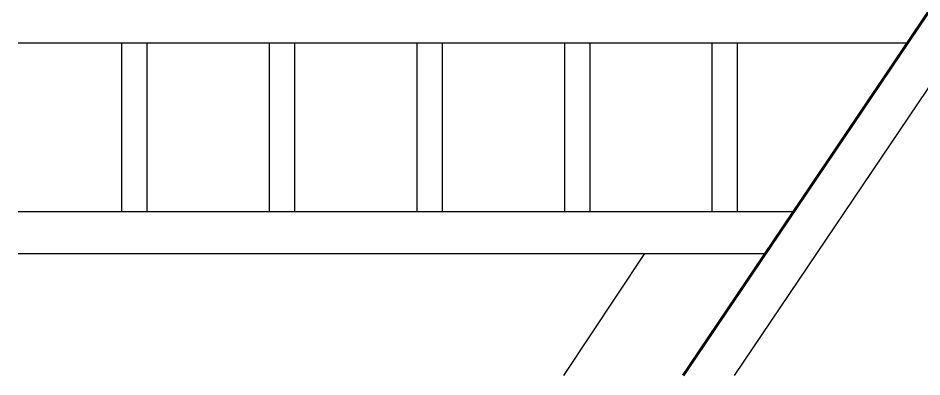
# Model space of a CAD drawing. Header units: millimetres. Extents: x -1966 to 205283, y -140015 to 7000.
# Drawn here: x -307 to 31845, y -73315 to -60558 of the extents above; entities that cross this region are included whole.
import ezdxf

# ---------------------------------------------------------------- set-up
doc = ezdxf.new("R2010")
doc.units = ezdxf.units.MM
doc.header["$LTSCALE"] = 1000
doc.linetypes.add('DOTE', pattern=[2.42, 2, -0.2, 0.02, -0.2])

msp = doc.modelspace()

# ---------------------------------------------------------------- linework, layer by layer
at = {"color": 1, "linetype": 'DOTE', "const_width": 100}
msp.add_lwpolyline([(60882.3, -17676.3), (23351.6, -73265)], dxfattribs=at)
for points in [[(62692.2, -17676.3), (25161.5, -73265)], [(-307.3, -61433), (31340, -61433)], [(3376.4, -61433), (3376.4, -67433)], [(4276.4, -61433), (4276.4, -67433)], [(8626.7, -61433), (8626.7, -67433)], [(9526.7, -61433), (9526.7, -67433)], [(13876.9, -61433), (13876.9, -67433)], [(14776.9, -61433), (14776.9, -67433)], [(19127.1, -61433), (19127.1, -67433)], [(20027.1, -61433), (20027.1, -67433)], [(24377.4, -61433), (24377.4, -67433)], [(25277.4, -61433), (25277.4, -67433)], [(-307.3, -67433), (27289.1, -67433)], [(-307.3, -68933), (26276.4, -68933)], [(19101.6, -73265), (21988.5, -68933)]]:
    msp.add_lwpolyline(points)

doc.saveas('drawing.dxf')
